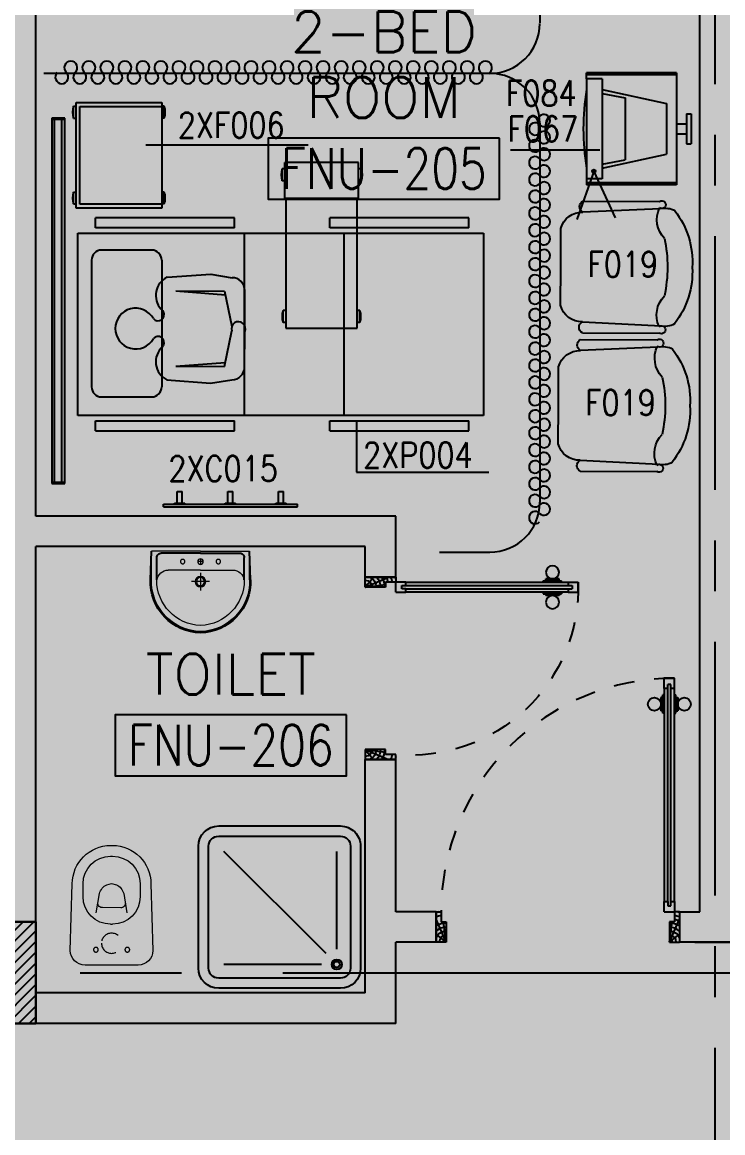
# Model space of a CAD drawing. Extents: x 88852.7 to 88945.7, y 39921.6 to 40001.1.
# Drawn here: x 88868.15 to 88871.61, y 39979.31 to 39984.78 of the extents above; entities that cross this region are included whole.
import ezdxf
from ezdxf.enums import TextEntityAlignment as Align

# ---------------------------------------------------------------- set-up
doc = ezdxf.new("R2010")
doc.units = 0
doc.header["$MEASUREMENT"] = 0
for name, pattern in [('CENTER', [2, 1.25, -0.25, 0.25, -0.25]), ('CENTERX2', [4, 2.5, -0.5, 0.5, -0.5]), ('DASHED', [0.75, 0.5, -0.25]), ('HIDDEN', [0.375, 0.25, -0.125]), ('HIDDEN2', [0.1875, 0.125, -0.0625])]:
    doc.linetypes.add(name, pattern=pattern)
doc.layers.get('0').update_dxf_attribs({"linetype": 'CONTINUOUS'})
for name, color, linetype in [('A-TEXT', 7, 'CONTINUOUS'), ('AXES', 11, 'CENTERX2'), ('AXES1', 11, 'CENTER'), ('COL', 2, 'CONTINUOUS'), ('DOOR', 7, 'CONTINUOUS'), ('FIX', 3, 'CONTINUOUS'), ('HAT', 8, 'CONTINUOUS'), ('MEDICAL', 4, 'CONTINUOUS'), ('NON-MEDICAL', 4, 'CONTINUOUS'), ('RM-BOX', 4, 'CONTINUOUS'), ('RM-NAME', 2, 'CONTINUOUS'), ('RM-NO', 2, 'CONTINUOUS'), ('WALL', 4, 'CONTINUOUS')]:
    doc.layers.add(name, color=color, linetype=linetype)
doc.styles.add('ROMANS', font='ROMANS.shx', dxfattribs={"width": 0.6})
doc.dimstyles.new('DIM-OUT', dxfattribs={"dimscale": 0, "dimtxt": 0.24, "dimasz": 0.08, "dimexe": 0.02, "dimexo": 0.02, "dimgap": 0.05, "dimtad": 1, "dimdec": 0, "dimlfac": 1000, "dimzin": 0, "dimdsep": 46, "dimtxsty": 'ROMANS', "dimblk1": 'ARCHTICK', "dimblk2": 'ARCHTICK', "dimsah": 1, "dimcen": 0.01, "dimdle": 0.08, "dimclrd": 4, "dimclre": 4, "dimclrt": 2, "dimadec": 0, "dimazin": 0, "dimtp": 2, "dimtm": 2, "dimtfac": 0.1142857142857143, "dimtdec": 0, "dimtix": 1, "dimtmove": 2, "dimatfit": 3, "dimldrblk": 'ARCHTICK', "dimfxl": 0, "dimtolj": 1, "dimtzin": 0, "dimarcsym": 0})

# ---------------------------------------------------------------- blocks, each defined once
blk = doc.blocks.new('RM1')
at = {"layer": 'RM-BOX'}
blk.add_lwpolyline([(569.8908462408872, -200), (-569.890846240829, -200), (-569.8908462407999, -500), (569.8908462407999, -500)], close=True, dxfattribs=at)
at = {"layer": 'RM-NAME', "style": 'ROMANS'}
for tag, p in [('ROOMNAME1', (-5.820766091346741e-11, 323.8095238095266)), ('ROOMNAME2', (0, 0))]:
    blk.add_attdef(tag, text='', height=200, dxfattribs=at).set_placement(p, align=Align.MIDDLE)
at = {"layer": 'RM-NO', "style": 'ROMANS', "width": 0.8}
blk.add_attdef('ROOMNO', text='', height=200, dxfattribs=at).set_placement((0, -350), align=Align.MIDDLE)
blk = doc.blocks.new('LAV1')
at = {"layer": 'FIX', "linetype": 'DASHED', "lineweight": 20, "ltscale": 0.05}
for p, q in [((-0.4694115376332775, 170.0000000142027), (-0.4694115376332775, 269.9999999857973)), ((-0.4694115376332775, 170.0000000142027), (-0.4694115376332775, 269.9999999857973)), ((49.53058844816405, 220), (-50.46941152343061, 220))]:
    blk.add_line(p, q, dxfattribs=at)
at = {"layer": 'FIX', "linetype": 'ByBlock', "ltscale": 0.3}
for p, q in [((-280, 209.9999999994616), (-275, 49.99999999994179)), ((-245, 210.0000000001601), (-245.0071684214636, 84.99999999749707)), ((245, 210.0000000001601), (245.0071684214636, 84.99999999749707)), ((280, 209.9999999994616), (275, 49.99999999994179)), ((0, 59.99999999755528), (-220.159092843387, 59.99999999752617)), ((0, 59.99999999755528), (220.159092843387, 59.99999999752617))]:
    blk.add_line(p, q, dxfattribs=at)
at = {"layer": 'FIX', "linetype": 'Continuous', "lineweight": 20}
for p, q in [((-274.9999999999418, 209.9999999999418), (-275, 49.99999999994179)), ((274.9999999999418, 209.9999999999418), (275, 49.99999999994179)), ((0, 155), (-181.4175303101365, 155)), ((0, 155), (181.4175303101365, 155)), ((0, 50), (-275, 49.99999999994179)), ((0, 50.00000000005821), (-252.4649419615453, 50.00000000005821)), ((0, 50), (275, 49.99999999994179)), ((0, 50.00000000005821), (252.4649419615453, 50.00000000005821))]:
    blk.add_line(p, q, dxfattribs=at)
at = {"layer": 'FIX', "lineweight": 20}
for p, q in [((15.61226091068238, 107.4999999987776), (-15.48742383631179, 107.4999999987776)), ((2.491287887096405e-08, 91.9501576180046), (2.491287887096405e-08, 123.0498423795507))]:
    blk.add_line(p, q, dxfattribs=at)
for centre, radius in [((-0.4694115376332775, 220), 29.5), ((-0.4694115376332775, 220), 22.5), ((2.491287887096405e-08, 107.4999999987776), 15.54984237273808)]:
    blk.add_circle(centre, radius, dxfattribs=at)
at = {"layer": 'FIX', "linetype": 'HIDDEN', "lineweight": 20, "ltscale": 0.05}
for centre in [(-99.99999997508712, 107.4999999987776), (99.99999997508712, 107.4999999987776)]:
    blk.add_circle(centre, 12.43987389819046, dxfattribs=at)
at = {"layer": 'FIX', "linetype": 'ByBlock', "ltscale": 0.3}
for centre, radius, start, end in [((6.861270151246572, 220.0495655717823), 287.0372485949996, 91.37764975247644, 182.006413439361), ((-6.861270151246572, 220.0495655717823), 287.0372485949996, 357.993586560639, 88.62235024752358), ((-220.1367860755417, 84.87070840633532), 24.8707184123799, 179.7021438729012, 269.9486109004399), ((220.1367860755417, 84.87070840633532), 24.8707184123799, 270.0513890995601, 0.2978561270987753)]:
    blk.add_arc(centre, radius, start, end, dxfattribs=at)
at = {"layer": 'FIX', "linetype": 'Continuous', "lineweight": 20}
for centre, radius, start, end in [((8.362960975442547, 216.6826060375752), 283.4417486471838, 91.69879626983797, 181.3509675422777), ((-8.362960975442547, 216.6826060375752), 283.4417486471838, 358.6490324577223, 88.30120373016202), ((7.639794464339502, 212.4520616861846), 252.6502458993284, 91.73280937402431, 180.4884212311979), ((-7.639794464339502, 212.4520616861846), 252.6502458993284, 359.5115787688021, 88.26719062597567), ((-179.1751118609682, 221.8444314090302), 66.882033842421, 190.2005602816864, 268.0786290524953), ((179.1751118609682, 221.8444314090302), 66.882033842421, 271.9213709475048, 349.7994397183136)]:
    blk.add_arc(centre, radius, start, end, dxfattribs=at)
blk = doc.blocks.new('DOOR90')
at = {"layer": 'DOOR', "linetype": 'ByBlock'}
for p, q in [((0, 0), (-150, 0)), ((-200, -25), (-1000, -25)), ((-200, -42), (-1000, -41.9999999999709)), ((-200, -58), (-1000, -58)), ((-1000, -75), (-200, -75))]:
    blk.add_line(p, q, dxfattribs=at)
at = {"layer": 'DOOR', "color": 0, "linetype": 'ByBlock'}
for p, q in [((-150, 0), (-150, -25)), ((-150, 0), (0, 0)), ((0, -50), (0, 0)), ((-1050, -25), (-1050, -75)), ((-1050, -75), (-1050, -25)), ((-1000, -25), (-1050, -25)), ((-1020, -42), (-1020, -58)), ((-1000, -41.9999999999709), (-1020, -41.9999999999709)), ((-1000, -25), (-1000, -41.9999999999709)), ((-967.6424572214019, -25), (-967.6424572214019, -17.79999999995925)), ((-877.6424572214019, -17.79999999995925), (-967.6424572214019, -17.79999999995925)), ((-955.042457221396, -17.79999999995925), (-955.042457221396, -8.799999999959255)), ((-955.042457221396, -8.799999999959255), (-890.2424572214077, -8.799999999959255)), ((-955.042457221396, -17.79999999995925), (-890.2424572214077, -17.79999999995925)), ((-890.2424572214077, -17.79999999995925), (-890.2424572214077, -8.799999999959255)), ((-877.6424572214019, -25), (-877.6424572214019, -17.79999999995925)), ((-200, -42), (-200, -25)), ((-200, -25), (-150, -25)), ((-180, -42), (-200, -42)), ((-180, -58), (-180, -42)), ((-150, -75), (-150, -25)), ((-150, -25), (-100, -25)), ((-100, -25), (-100, -50)), ((-100, -50), (0, -50)), ((-1000, -75), (-1050.000000000029, -74.99999999947613)), ((-1000, -58), (-1020, -58)), ((-1000, -58), (-1000, -75)), ((-967.6424572214019, -75), (-967.6424572214019, -82.20000000004075)), ((-877.6424572214019, -82.20000000004075), (-967.6424572214019, -82.20000000004075)), ((-955.042457221396, -82.20000000004075), (-955.042457221396, -91.20000000004075)), ((-955.042457221396, -82.20000000004075), (-890.2424572214077, -82.20000000004075)), ((-955.042457221396, -91.20000000004075), (-890.2424572214077, -91.20000000004075)), ((-890.2424572214077, -82.20000000004075), (-890.2424572214077, -91.20000000004075)), ((-877.6424572214019, -75), (-877.6424572214019, -82.20000000004075)), ((-200, -75), (-200, -58)), ((-200, -58), (-180, -58)), ((-150, -75), (-200, -75)), ((-150, -900), (-150, -875)), ((-150, -875), (-100, -875)), ((-100, -850), (0, -850)), ((-100, -875), (-100, -850)), ((0, -850), (0, -900)), ((0, -900), (-150, -900)), ((-150, -900), (0, -900))]:
    blk.add_line(p, q, dxfattribs=at)
at = {"layer": 'DOOR', "color": 9, "linetype": 'ByBlock'}
for p, q in [((0, -50), (-113.7099299924448, 0)), ((0, -50), (-40.1457343158545, 0)), ((0, -50), (-100, -36.64271395650576)), ((0, -850), (-113.7099299924448, -900)), ((0, -850), (-100, -863.3572860434942)), ((0, -850), (-40.1457343158545, -900))]:
    blk.add_line(p, q, dxfattribs=at)
at = {"layer": 'DOOR', "color": 0, "linetype": 'ByBlock'}
for centre in [(-922.6424572214019, 23.53094421501737), (-922.6424572214019, -123.5309442149592)]:
    blk.add_circle(centre, 32.39999999998526, dxfattribs=at)
at = {"layer": 'DOOR', "color": 9, "linetype": 'ByBlock'}
for centre, radius, start, end in [((0, -50), 74.40195781277725, 137.776426416831, 180), ((0, -50), 54.40195781277725, 113.2073828919768, 180), ((0, -50), 154.4019578127773, 161.1052885492919, 166.2857707775487), ((0, -50), 134.4019578127773, 158.1598493930306, 169.2800236451594), ((0, -50), 114.4019578127773, 154.0838418820621, 167.3774258712913), ((0, -50), 94.40195781277725, 148.0181880330829, 180), ((0, -50), 34.40195781277725, 90, 180), ((0, -50), 14.40195781277725, 90, 180), ((0, -850), 134.4019578127773, 190.7199763548406, 201.8401506069695), ((0, -850), 94.40195781277725, 180, 211.9818119669171), ((0, -850), 74.40195781277725, 180, 222.223573583169), ((0, -850), 54.40195781277725, 180, 246.7926171080232), ((0, -850), 34.40195781277725, 180, 270), ((0, -850), 14.40195781277725, 180, 270), ((0, -850), 154.4019578127773, 193.7142292224513, 198.8947114507081)]:
    blk.add_arc(centre, radius, start, end, dxfattribs=at)
at = {"layer": 'DOOR', "linetype": 'HIDDEN', "ltscale": 0.5}
blk.add_arc((-222.2222222220007, -49.99999999976717), 828.155208510499, 178.2701163782035, 275.0030377050298, dxfattribs=at)
blk = doc.blocks.new('COL50')
at = {"layer": 'COL'}
blk.add_lwpolyline([(-249.9999999999709, 250), (-249.9999999999418, -250), (250, -250), (249.9999999999709, 250)], close=True, dxfattribs=at)
blk = doc.blocks.new('*X542')
at = {"color": 0}
for p, q in [((73379.22208648533, 169899.2977184491), (73869.65834184796, 170389.7339738117)), ((73379.22208648533, 169952.3307270381), (73816.62533325895, 170389.7339738117)), ((73379.22208648533, 170005.363735627), (73763.59232466997, 170389.7339738117)), ((73379.22208648533, 170058.396744216), (73710.55931608098, 170389.7339738117)), ((73379.22208648532, 170111.429752805), (73657.526307492, 170389.7339738117)), ((73379.22208648532, 170164.462761394), (73604.49329890299, 170389.7339738117)), ((73379.22208648532, 170217.495769983), (73551.460290314, 170389.7339738117)), ((73379.22208648532, 170270.528778572), (73498.42728172502, 170389.7339738117)), ((73379.22208648532, 170323.561787161), (73445.39427313601, 170389.7339738117)), ((73379.2220864853, 170376.59479575), (73392.36126454703, 170389.7339738117)), ((73422.69135043694, 169889.7339738117), (73879.22208648524, 170346.26470986)), ((73475.72435902593, 169889.7339738117), (73879.22208648526, 170293.231701271)), ((73528.75736761492, 169889.7339738117), (73879.22208648526, 170240.198692682)), ((73581.79037620392, 169889.7339738117), (73879.22208648526, 170187.165684093)), ((73634.82338479291, 169889.7339738117), (73879.22208648526, 170134.132675504)), ((73687.8563933819, 169889.7339738117), (73879.22208648526, 170081.099666915)), ((73740.88940197088, 169889.7339738117), (73879.22208648527, 170028.066658326)), ((73793.92241055988, 169889.7339738117), (73879.22208648527, 169975.0336497371)), ((73846.95541914887, 169889.7339738117), (73879.22208648527, 169922.0006411481))]:
    blk.add_line(p, q, dxfattribs=at)
blk = doc.blocks.new('WC1')
at = {"layer": 'FIX', "lineweight": 20}
for p, q in [((-210.0000000029686, 203.8204326368286), (-537.9999999286665, 193.8204326393316)), ((-474.9999999413558, 140.8204326525447), (-537.9999999286665, 140.8204326525447)), ((-137.0000000270957, 0.001240427664015442), (-137.0000000270957, 130.8204326531268)), ((-394.8190632529149, 75.68691823486006), (-490.3663137184049, 60.12952448159922)), ((-726.9999998800631, 4.820432680658996), (-726.9999998800631, -4.817951825360069)), ((-673.9999998932763, 4.820432681706734), (-673.9999998932763, -4.817951825360069)), ((-533.6865895071242, 24.24526864886866), (-539.5413532511157, 0.001240431301994249)), ((-539.5413532511157, 0.001240431301994249), (-533.6865895071242, -24.24278778629377)), ((-338.999999976746, 4.820432680950034), (-338.999999976746, -4.817951826087665)), ((-137.0000000270957, -130.8179517899407), (-137.0000000270957, 0.001240427664015442)), ((-490.3663137184049, -60.12704361174838), (-394.8190632529149, -75.6844373869535)), ((-537.9999999286665, -140.8179517899407), (-474.9999999413558, -140.8179517899407)), ((-537.9999999286665, -193.8179517767567), (-210.0000000029395, -203.8179517742537)), ((-213.1572988978296, -203.8179517742828), (-210.0000000035507, -203.8179517742828))]:
    blk.add_line(p, q, dxfattribs=at)
at = {"layer": 'FIX', "linetype": 'Continuous', "lineweight": 20}
blk.add_line((-420.1086438769998, -47.34975640615448), (-420.4314501879271, 44.6286713128502), dxfattribs=at)
at = {"layer": 'FIX', "linetype": 'HIDDEN', "lineweight": 20, "ltscale": 0.05}
for centre in [(-213.1572988978296, 77.50124041197705), (-213.1572988978296, -77.49875954940217)]:
    blk.add_circle(centre, 11.63803426258817, dxfattribs=at)
at = {"layer": 'FIX', "linetype": 'HIDDEN2', "lineweight": 20, "ltscale": 0.3}
blk.add_circle((-245, 0), 49.81065704648448, dxfattribs=at)
at = {"layer": 'FIX', "lineweight": 20}
for centre, radius, start, end in [((-537.9999999250576, 4.820432684326079), 188.9999999550255, 90.00000000166753, 180.0000000016675), ((-210.0000000088476, 130.8204326550767), 72.9999999817519, 359.9999999983325, 89.99999999833247), ((-537.9999999255524, 4.820432684820844), 135.999999967722, 90.00000000166753, 180.0000000016675), ((-474.999999944499, 4.820432684820844), 135.999999967722, 359.9999999983325, 89.99999999833247), ((-464.3609761304397, -17.61048578153714), 81.97430560104621, 108.4959527768842, 128.924167104086), ((-473.0448338629503, -6.857746605353896), 68.15291692588886, 128.9241670934087, 152.846818088903), ((-537.9999999286665, -4.817951825360069), 188.9999999513875, 180, 270), ((-537.9999999286665, -4.817951825360069), 135.9999999645952, 180, 270), ((-473.0448338628339, 6.860227468045196), 68.15291692606822, 207.1531819110969, 231.0758329065913), ((-464.3609761507541, 17.61296664757538), 81.97430559098913, 231.0758329089363, 251.504047235508), ((-474.9999999413558, -4.817951825360069), 135.9999999645952, 270, 0), ((-210.0000000074942, -130.8179517938843), 72.99999998039857, 270.0000000033351, 2.918171642461503e-09)]:
    blk.add_arc(centre, radius, start, end, dxfattribs=at)
at = {"layer": 'FIX', "linetype": 'Continuous', "lineweight": 20}
for centre, start, end in [((-442.6786698182405, 45.53535193303833), 357.6662144383911, 91.61214824291638), ((-442.3558635072841, -45.58543171666679), 268.3878517570836, 2.333785561608914)]:
    blk.add_arc(centre, 22.26568775101992, start, end, dxfattribs=at)
blk = doc.blocks.new('DOOR100')
at = {"layer": 'DOOR', "color": 0, "linetype": 'ByBlock'}
for p, q in [((-76.05026414147142, 1251.086443322136), (-76.05026414094755, 1301.086443322165)), ((-76.05026414145686, 1301.086443322136), (-26.05026414145686, 1301.086443322136)), ((-26.05026414145686, 1301.086443322136), (-76.05026414145686, 1301.086443322136)), ((-59.05026414145686, 1251.086443322136), (-59.05026414145686, 1271.086443322136)), ((-43.05026414145686, 1271.086443322136), (-59.05026414145686, 1271.086443322136)), ((-43.05026414144231, 1251.086443322136), (-43.05026414144231, 1271.086443322136)), ((-26.05026414147142, 1251.086443322136), (-26.05026414145686, 1301.086443322136)), ((-92.25026414151216, 1206.128900543532), (-92.25026414151216, 1141.328900543544)), ((-83.25026414151216, 1206.128900543532), (-92.25026414151216, 1206.128900543532)), ((-83.25026414151216, 1128.728900543538), (-83.25026414151216, 1218.728900543538)), ((-76.05026414147142, 1218.728900543538), (-83.25026414151216, 1218.728900543538)), ((-83.25026414151216, 1206.128900543532), (-83.25026414151216, 1141.328900543544)), ((-59.05026414145686, 1251.086443322136), (-76.05026414147142, 1251.086443322136)), ((-26.05026414147142, 1251.086443322136), (-43.05026414144231, 1251.086443322136)), ((-26.05026414145686, 1218.728900543538), (-18.85026414141612, 1218.728900543538)), ((-18.85026414141612, 1128.728900543538), (-18.85026414141612, 1218.728900543538)), ((-18.85026414141612, 1206.128900543532), (-18.85026414141612, 1141.328900543544)), ((-18.85026414141612, 1206.128900543532), (-9.850264141416119, 1206.128900543532)), ((-9.850264141416119, 1206.128900543532), (-9.850264141416119, 1141.328900543544)), ((-83.25026414151216, 1141.328900543544), (-92.25026414151216, 1141.328900543544)), ((-76.05026414147142, 1128.728900543538), (-83.25026414151216, 1128.728900543538)), ((-26.05026414145686, 1128.728900543538), (-18.85026414141612, 1128.728900543538)), ((-18.85026414141612, 1141.328900543544), (-9.850264141416119, 1141.328900543544)), ((-76.0502641411731, 200), (-59.0502641411731, 200)), ((-76.0502641411731, 150), (-76.0502641411731, 200)), ((-59.0502641411731, 200), (-59.0502641411731, 180)), ((-59.0502641411731, 180), (-43.0502641411731, 180)), ((-43.0502641411731, 200), (-26.0502641411731, 200)), ((-43.0502641411731, 180), (-43.0502641411731, 200)), ((-26.0502641411731, 200), (-26.0502641411731, 150)), ((-1201.050264141173, 0), (-1201.050264141173, 150)), ((-1201.050264141173, 150), (-1176.050264141173, 150)), ((-1201.050264141173, 150), (-1201.050264141173, 0)), ((-1176.050264141173, 150), (-1176.050264141173, 100)), ((-76.0502641411731, 150), (-26.0502641411731, 150)), ((-1.050264141173102, 150), (-26.0502641411731, 150)), ((-26.0502641411731, 150), (-26.0502641411731, 100)), ((-1.050264141173102, 150), (-1.050264141173102, 0)), ((-1176.050264141173, 100), (-1151.050264141173, 100)), ((-1151.050264141173, 100), (-1151.050264141173, 0)), ((-51.0502641411731, 100), (-51.0502641411731, 0)), ((-26.0502641411731, 100), (-51.0502641411731, 100)), ((-1151.050264141173, 0), (-1201.050264141173, 0)), ((-51.0502641411731, 0), (-1.050264141173102, 0))]:
    blk.add_line(p, q, dxfattribs=at)
at = {"layer": 'DOOR', "linetype": 'ByBlock'}
for p, q in [((-76.05026414147142, 1251.086443322136), (-76.0502641411731, 200)), ((-59.0502641411731, 200), (-59.05026414145686, 1251.086443322136)), ((-43.0502641411731, 200), (-43.05026414144231, 1251.086443322136)), ((-26.0502641411731, 200), (-26.05026414147142, 1251.086443322136))]:
    blk.add_line(p, q, dxfattribs=at)
at = {"layer": 'DOOR', "color": 9, "linetype": 'ByBlock'}
for p, q in [((-1151.050264141173, 0), (-1201.050264141173, 113.7099299924448)), ((-51.0502641411731, 0), (-1.050264141173102, 113.7099299924448)), ((-1151.050264141173, 0), (-1164.407550184667, 100)), ((-51.0502641411731, 0), (-37.69297809767886, 100)), ((-1151.050264141173, 0), (-1201.050264141173, 40.1457343158545)), ((-51.0502641411731, 0), (-1.050264141173102, 40.1457343158545))]:
    blk.add_line(p, q, dxfattribs=at)
at = {"layer": 'DOOR', "color": 0, "linetype": 'ByBlock'}
for centre in [(-124.5812083564306, 1173.728900543538), (22.48068007354595, 1173.728900543538)]:
    blk.add_circle(centre, 32.39999999998526, dxfattribs=at)
at = {"layer": 'DOOR', "linetype": 'HIDDEN', "ltscale": 0.5}
blk.add_arc((-26.83337057878089, 151.8682979160003), 1149.218412220441, 89.96095720661235, 180.0931464649618, dxfattribs=at)
at = {"layer": 'DOOR', "color": 9, "linetype": 'ByBlock'}
for centre, radius, start, end in [((-1151.050264141159, 0), 154.4019578127773, 103.7142292225058, 108.8947114506697), ((-1151.050264141159, 0), 134.4019578127773, 100.7199763547379, 111.8401506071935), ((-51.05026414115855, 0), 134.4019578127773, 68.15984939280652, 79.2800236452621), ((-51.05026414115855, 0), 114.4019578127773, 64.08384188208258, 77.37742587111109), ((-51.05026414115855, 0), 154.4019578127773, 71.10528854933027, 76.28577077749422), ((-1151.050264141159, 0), 94.40195781277725, 90, 121.9818119669707), ((-1151.050264141159, 0), 74.40195781277725, 90, 132.223573583291), ((-51.05026414115855, 0), 94.40195781277725, 58.01818803302934, 90), ((-51.05026414115855, 0), 74.40195781277725, 47.77642641670901, 90), ((-1151.050264141159, 0), 54.40195781277725, 90, 156.7926171080343), ((-1151.050264141159, 0), 34.40195781277725, 90, 180), ((-1151.050264141159, 0), 14.40195781277725, 90, 180), ((-51.05026414115855, 0), 54.40195781277725, 23.20738289196568, 90), ((-51.05026414115855, 0), 34.40195781277725, 0, 90), ((-51.05026414115855, 0), 14.40195781277725, 0, 90)]:
    blk.add_arc(centre, radius, start, end, dxfattribs=at)
blk = doc.blocks.new('SHR1')
at = {"layer": 'FIX'}
for p, q in [((-195.7106781186449, 195.7106781186521), (-700, 700)), ((-142.6776695296576, 217.6776695296649), (-142.6776695296576, 700)), ((-217.6776695296576, 142.6776695296649), (-700, 142.6776695296649))]:
    blk.add_line(p, q, dxfattribs=at)
for points in [[(-825, 125), (-825, 725, -0.4142135623730951), (-725, 825), (-125, 825, -0.4142135623730951), (-25, 725), (-25, 125, -0.4142135623730951), (-125, 25), (-725, 25, -0.4142135623730951)], [(-775, 125), (-775, 725, -0.414213562373095), (-725, 775), (-125, 775, -0.414213562373095), (-75, 725), (-75, 125, -0.414213562373095), (-125, 75), (-725, 75, -0.414213562373095)]]:
    blk.add_lwpolyline(points, format="xyb", close=True, dxfattribs=at)
for radius in [25, 15]:
    blk.add_circle((-142.6776695296576, 142.6776695296649), radius, dxfattribs=at)

msp = doc.modelspace()

# ---------------------------------------------------------------- linework, layer by layer
at = {"layer": 'AXES'}
msp.add_line((88853.43860656461, 39980.09956244052), (88876.97025844976, 39980.09956244052), dxfattribs=at)
at = {"layer": 'AXES1'}
msp.add_line((88871.57025844975, 39928.47956244052), (88871.57025844975, 39987.29956244052), dxfattribs=at)
msp.add_line((88871.57025844975, 39928.47956244052), (88871.57025844975, 39987.29956244052), dxfattribs=at)
at = {"layer": 'MEDICAL'}
for p, q in [((88870.70517779196, 39986.80961439468), (88870.70517779203, 39984.7814389453)), ((88870.4591147999, 39984.53235519719), (88868.26038697975, 39984.53235519719)), ((88871.37886532416, 39984.53456103964), (88870.93595193834, 39984.53456103964)), ((88870.93595193834, 39984.50503348059), (88870.93595193834, 39984.53456103964)), ((88871.37886532416, 39984.52471851994), (88870.93595193834, 39984.52471851994)), ((88871.37886532416, 39984.53456103964), (88871.37886532416, 39983.98337993728)), ((88870.93595193834, 39984.50503348059), (88870.93595193834, 39984.01290749633)), ((88871.01328602158, 39984.50503348059), (88870.93595193834, 39984.50503348059)), ((88871.01328602158, 39984.50503348059), (88871.01328602158, 39984.01290749633)), ((88871.01328602158, 39984.45233242933), (88871.32965272573, 39984.38374163585)), ((88871.01328602158, 39984.43365560017), (88871.12581379202, 39984.41169838386)), ((88871.12581379202, 39984.41169838386), (88871.12581379202, 39984.10624259305)), ((88868.40663849979, 39984.37026475734), (88868.41880067167, 39984.37026475734)), ((88868.40663849979, 39984.31120963924), (88868.40663849979, 39984.37026475734)), ((88868.41880067167, 39984.38908665288), (88868.84202901814, 39984.38908665288)), ((88868.41880067167, 39983.86743310958), (88868.41880067167, 39984.38908665288)), ((88868.43848571106, 39984.36940161351), (88868.84202901814, 39984.36940161351)), ((88868.43848571106, 39983.88711814894), (88868.43848571106, 39984.36940161351)), ((88868.84202901814, 39984.38908665288), (88868.84202901814, 39983.86743310958)), ((88868.85419119004, 39984.37026475734), (88868.84202901814, 39984.37026475734)), ((88868.85419119004, 39984.31120963924), (88868.85419119004, 39984.37026475734)), ((88871.32965272573, 39984.38374163585), (88871.32965272573, 39984.13419934106)), ((88868.3633920727, 39984.31165196031), (88868.30033843093, 39984.31165196032)), ((88868.30033843097, 39984.31165196032), (88868.30033843097, 39982.51129564639)), ((88868.36339207266, 39984.30550038551), (88868.30033843093, 39984.30550038551)), ((88868.31187263373, 39984.30550038551), (88868.31187263373, 39982.51744722119)), ((88868.34878208255, 39982.51744722119), (88868.34878208254, 39984.30550038551)), ((88868.3633920727, 39982.51129564639), (88868.3633920727, 39984.31165196031)), ((88868.40663849979, 39984.31120963924), (88868.41880067167, 39984.31120963924)), ((88868.85419119004, 39984.31120963924), (88868.84202901814, 39984.31120963924)), ((88871.4280779226, 39984.33278938611), (88871.45252610375, 39984.33278938611)), ((88871.4280779226, 39984.33278938611), (88871.4280779226, 39984.18515159081)), ((88871.45252610375, 39984.33278938611), (88871.45252610375, 39984.18515159081)), ((88870.70517779196, 39984.28628667451), (88870.70517779203, 39982.41814881505)), ((88871.37886532416, 39984.28357678766), (88871.4280779226, 39984.28357678766)), ((88871.37886532416, 39984.23436418925), (88871.4280779226, 39984.23436418925)), ((88871.4280779226, 39984.18515159081), (88871.45252610375, 39984.18515159081)), ((88871.01328602158, 39984.06560854758), (88871.32965272573, 39984.13419934106)), ((88869.44776168132, 39983.91595810066), (88869.44776168132, 39984.09312345499)), ((88869.81193490968, 39984.09312345499), (88869.44776168132, 39984.09312345499)), ((88869.81193490968, 39983.91595810066), (88869.81193490968, 39984.09312345499)), ((88871.01328602158, 39984.08428537675), (88871.12581379202, 39984.10624259305)), ((88869.44776168132, 39984.0621011847), (88869.43581926507, 39984.0621011847)), ((88869.43581926507, 39984.00304606659), (88869.43581926507, 39984.0621011847)), ((88869.82615883304, 39984.0621011847), (88869.81193490968, 39984.0621011847)), ((88869.82615883304, 39984.00304606659), (88869.82615883304, 39984.0621011847)), ((88870.97219886405, 39984.04943629578), (88870.88739029874, 39983.81264066048)), ((88870.97219886405, 39984.04943629578), (88871.07698548345, 39983.82077840715)), ((88869.44776168132, 39984.00304606659), (88869.43581926507, 39984.00304606659)), ((88869.82615883304, 39984.00304606659), (88869.81193490968, 39984.00304606659)), ((88870.93595193834, 39984.01290749633), (88870.93595193834, 39983.98337993728)), ((88871.01328602158, 39984.01290749633), (88870.93595193834, 39984.01290749633)), ((88871.37886532416, 39983.99322245697), (88870.93595193834, 39983.99322245697)), ((88871.37886532416, 39983.98337993728), (88870.93595193834, 39983.98337993728)), ((88868.40663849979, 39983.94754135826), (88868.41880067167, 39983.94754135826)), ((88868.40663849979, 39983.88848624015), (88868.40663849979, 39983.94754135826)), ((88868.85419119004, 39983.94754135826), (88868.84202901814, 39983.94754135826)), ((88868.85419119004, 39983.88848624015), (88868.85419119004, 39983.94754135826)), ((88869.81193490968, 39983.91595810066), (88869.44776168132, 39983.91595810066)), ((88869.45391325613, 39983.91595810066), (88869.45391325613, 39983.27619432114)), ((88869.80578333487, 39983.27619432114), (88869.80578333487, 39983.91595810066)), ((88868.40663849979, 39983.88848624015), (88868.41880067167, 39983.88848624015)), ((88868.84202901814, 39983.86743310958), (88868.41880067167, 39983.86743310958)), ((88868.84202901814, 39983.88711814894), (88868.43848571106, 39983.88711814894)), ((88868.85419119004, 39983.88848624015), (88868.84202901814, 39983.88848624015)), ((88868.51458199763, 39983.7702285095), (88868.51458199763, 39983.81944110792)), ((88869.200331784, 39983.81944110792), (88868.51458199763, 39983.81944110792)), ((88869.200331784, 39983.7702285095), (88869.200331784, 39983.81944110792)), ((88869.6703923077, 39983.7702285095), (88869.6703923077, 39983.81944110792)), ((88870.35614209407, 39983.81944110792), (88869.6703923077, 39983.81944110792)), ((88870.35614209407, 39983.7702285095), (88870.35614209407, 39983.81944110792)), ((88868.42859987778, 39982.8452285095), (88868.42859987778, 39983.7452285095)), ((88868.42859987778, 39983.7452285095), (88870.42859987778, 39983.7452285095)), ((88869.200331784, 39983.7702285095), (88868.51458199763, 39983.7702285095)), ((88869.24901677744, 39982.8452285095), (88869.24901677744, 39983.7452285095)), ((88870.35614209407, 39983.7702285095), (88869.6703923077, 39983.7702285095)), ((88869.74114276169, 39982.8452285095), (88869.74114276169, 39983.7452285095)), ((88870.42859987778, 39983.7452285095), (88870.42859987778, 39982.8452285095)), ((88868.79214061421, 39983.66129564536), (88868.54472698801, 39983.66129564536)), ((88868.4955143896, 39983.61208304694), (88868.4955143896, 39982.98675240987)), ((88868.84135321264, 39983.61208304694), (88868.84135321264, 39982.98675240987)), ((88869.45391325613, 39983.36405764935), (88869.4395512372, 39983.36405764935)), ((88869.4395512372, 39983.30500253124), (88869.4395512372, 39983.36405764935)), ((88869.81869488877, 39983.36405764935), (88869.80578333487, 39983.36405764935)), ((88869.81869488877, 39983.30500253124), (88869.81869488877, 39983.36405764935)), ((88869.45391325613, 39983.30500253124), (88869.4395512372, 39983.30500253124)), ((88869.45391325613, 39983.27619432114), (88869.80578333487, 39983.27619432114)), ((88869.81869488877, 39983.30500253124), (88869.80578333487, 39983.30500253124)), ((88868.54472698801, 39982.93753981145), (88868.79214061421, 39982.93753981145)), ((88870.42859987778, 39982.8452285095), (88868.42859987778, 39982.8452285095)), ((88868.51458199763, 39982.8202285095), (88869.200331784, 39982.8202285095)), ((88868.51458199763, 39982.77101591108), (88868.51458199763, 39982.8202285095)), ((88869.200331784, 39982.77101591108), (88869.200331784, 39982.8202285095)), ((88869.6703923077, 39982.8202285095), (88870.35614209407, 39982.8202285095)), ((88869.6703923077, 39982.77101591108), (88869.6703923077, 39982.8202285095)), ((88870.35614209407, 39982.77101591108), (88870.35614209407, 39982.8202285095)), ((88868.51458199763, 39982.77101591108), (88869.200331784, 39982.77101591108)), ((88869.6703923077, 39982.77101591108), (88870.35614209407, 39982.77101591108)), ((88868.30033843097, 39982.51744722119), (88868.3633920727, 39982.51744722119)), ((88868.30033843097, 39982.51129564639), (88868.3633920727, 39982.51129564639)), ((88870.21038697974, 39982.17208666214), (88870.4591147999, 39982.17208666214))]:
    msp.add_line(p, q, dxfattribs=at)
at = {"layer": 'MEDICAL', "const_width": 0.0007381889763779523}
for points in [[(88870.88739029874, 39983.83520576082, 1), (88870.88739029874, 39983.83446757185, 1)], [(88871.07698548347, 39983.84371260197, 1), (88871.07698548347, 39983.842974413, 1)]]:
    msp.add_lwpolyline(points, format="xyb", close=True, dxfattribs=at)
at = {"layer": 'MEDICAL'}
for radius in [0.008681158060852562, 0.005325391936819217]:
    msp.add_circle((88870.97177498348, 39984.04988402109), radius, dxfattribs=at)
for centre, radius, start, end in [((88870.4591147999, 39984.77841818931), 0.2460629921259841, 270, 0), ((88870.4591147999, 39984.28629220506), 0.2460629921259841, 359.998712210854, 90), ((88872.10589265302, 39984.25897048846), 1.185812007059398, 170.6152773514428, 189.3847226485572), ((88868.49276054703, 39984.34073719829), 0.09104330708663272, 161.0753555846135, 198.9246444153865), ((88868.7680691428, 39984.34073719829), 0.09104330708663272, 341.0753555846135, 18.92464441538648), ((88869.52194131231, 39984.03257362565), 0.09104330708660129, 161.0753555846135, 198.9246444153865), ((88869.74003678578, 39984.03257362565), 0.09104330708663272, 341.0753555846135, 18.92464441538648), ((88868.49276054703, 39983.91801379921), 0.09104330708663272, 161.0753555846135, 198.9246444153865), ((88868.7680691428, 39983.91801379921), 0.09104330708663272, 341.0753555846135, 18.92464441538648), ((88868.54472698801, 39983.61208304694), 0.04921259842519683, 90, 180), ((88868.79214061421, 39983.61208304694), 0.04921259842519683, 0, 90), ((88869.52567328444, 39983.33453009029), 0.09104330708660129, 161.0753555846135, 198.9246444153865), ((88869.73257284152, 39983.33453009029), 0.09104330708663272, 341.0753555846135, 18.92464441538648), ((88868.54472698801, 39982.98675240987), 0.04921259842519683, 180, 270), ((88868.79214061421, 39982.98675240987), 0.04921259842519683, 270, 0), ((88870.4591147999, 39982.41814965427), 0.2460629921259841, 270, 0)]:
    msp.add_arc(centre, radius, start, end, dxfattribs=at)
at = {"layer": 'MEDICAL', "color": 15}
for centre, radius, start, end in [((88868.39313922121, 39984.56026351466), 0.03223484115630741, 313.5683623544048, 226.4316376455952), ((88868.48200675395, 39984.56026351466), 0.03223484115630741, 313.5683623544048, 226.4316376455952), ((88868.5708742867, 39984.56026351466), 0.03223484115630741, 313.5683623544048, 226.4316376455952), ((88868.65974181946, 39984.56026351466), 0.03223484115630741, 313.5683623544048, 226.4316376455952), ((88868.7486093522, 39984.56026351466), 0.03223484115630741, 313.5683623544048, 226.4316376455952), ((88868.83747688496, 39984.56026351466), 0.03223484115630741, 313.5683623544048, 226.4316376455952), ((88868.9263444177, 39984.56026351466), 0.03223484115630741, 313.5683623544048, 226.4316376455952), ((88869.01521195045, 39984.56026351466), 0.03223484115630741, 313.5683623544048, 226.4316376455952), ((88869.10407948321, 39984.56026351466), 0.03223484115630741, 313.5683623544048, 226.4316376455952), ((88869.19294701595, 39984.56026351466), 0.03223484115630741, 313.5683623544048, 226.4316376455952), ((88869.2818145487, 39984.56026351466), 0.03223484115630741, 313.5683623544048, 226.4316376455952), ((88869.37068208146, 39984.56026351466), 0.03223484115630741, 313.5683623544048, 226.4316376455952), ((88869.4595496142, 39984.56026351466), 0.03223484115630741, 313.5683623544048, 226.4316376455952), ((88869.54841714696, 39984.56026351466), 0.03223484115630741, 313.5683623544048, 226.4316376455952), ((88869.6372846797, 39984.56026351466), 0.03223484115630741, 313.5683623544048, 226.4316376455952), ((88869.72615221245, 39984.56026351466), 0.03223484115630741, 313.5683623544048, 226.4316376455952), ((88869.8150197452, 39984.56026351466), 0.03223484115630741, 313.5683623544048, 226.4316376455952), ((88869.90388727795, 39984.56026351466), 0.03223484115630669, 313.5683623544048, 226.4316376455952), ((88869.9927548107, 39984.56026351466), 0.03223484115630813, 313.5683623544048, 226.4316376455952), ((88870.08162234345, 39984.56026351466), 0.03223484115630516, 313.5683623544048, 226.4316376455952), ((88870.1704898762, 39984.56026351466), 0.03223484115630669, 313.5683623544048, 226.4316376455952), ((88870.25935740896, 39984.56026351466), 0.03223484115630813, 313.5683623544048, 226.4316376455952), ((88870.3482249417, 39984.56026351466), 0.03223484115630516, 313.5683623544048, 226.4316376455952), ((88870.43709247444, 39984.56026351466), 0.03223484115630669, 313.5683623544048, 226.4316376455952), ((88868.34870545483, 39984.51355184221), 0.03223484115630813, 133.5683623544048, 46.43163764559518), ((88868.43757298758, 39984.51355184221), 0.03223484115630885, 133.5683623544048, 46.43163764559518), ((88868.52644052033, 39984.51355184221), 0.03223484115630813, 133.5683623544048, 46.43163764559518), ((88868.61530805308, 39984.51355184221), 0.03223484115630813, 133.5683623544048, 46.43163764559518), ((88868.70417558584, 39984.51355184221), 0.03223484115630885, 133.5683623544048, 46.43163764559518), ((88868.79304311858, 39984.51355184221), 0.03223484115630813, 133.5683623544048, 46.43163764559518), ((88868.88191065133, 39984.51355184221), 0.03223484115630813, 133.5683623544048, 46.43163764559518), ((88868.97077818408, 39984.51355184221), 0.03223484115630885, 133.5683623544048, 46.43163764559518), ((88869.05964571683, 39984.51355184221), 0.03223484115630813, 133.5683623544048, 46.43163764559518), ((88869.14851324957, 39984.51355184221), 0.03223484115630813, 133.5683623544048, 46.43163764559518), ((88869.23738078233, 39984.51355184221), 0.03223484115630885, 133.5683623544048, 46.43163764559518), ((88869.32624831508, 39984.51355184221), 0.03223484115630813, 133.5683623544048, 46.43163764559518), ((88869.41511584783, 39984.51355184221), 0.03223484115630813, 133.5683623544048, 46.43163764559518), ((88869.50398338058, 39984.51355184221), 0.03223484115630885, 133.5683623544048, 46.43163764559518), ((88869.59285091332, 39984.51355184221), 0.03223484115630813, 133.5683623544048, 46.43163764559518), ((88869.68171844608, 39984.51355184221), 0.03223484115630813, 133.5683623544048, 46.43163764559518), ((88869.77058597883, 39984.51355184221), 0.03223484115630885, 133.5683623544048, 46.43163764559518), ((88869.85945351157, 39984.51355184221), 0.03223484115630813, 133.5683623544048, 46.43163764559518), ((88869.94832104433, 39984.51355184221), 0.03223484115630813, 133.5683623544048, 46.43163764559518), ((88870.03718857707, 39984.51355184221), 0.03223484115630958, 133.5683623544048, 46.43163764559518), ((88870.12605610982, 39984.51355184221), 0.03223484115630813, 133.5683623544048, 46.43163764559518), ((88870.21492364258, 39984.51355184221), 0.03223484115630813, 133.5683623544048, 46.43163764559518), ((88870.30379117532, 39984.51355184221), 0.03223484115630958, 133.5683623544048, 46.43163764559518), ((88870.39265870808, 39984.51355184221), 0.03223484115630813, 133.5683623544048, 46.43163764559518), ((88870.7263310348, 39984.30028888251), 0.03022016358403887, 223.5683623544048, 136.4316376455952), ((88870.68253884188, 39984.25863222652), 0.0302201635840382, 43.56836235440482, 316.4316376455952), ((88870.7263310348, 39984.21697557054), 0.03022016358403955, 223.5683623544048, 136.4316376455952), ((88870.68253884188, 39984.17531891457), 0.0302201635840382, 43.56836235440482, 316.4316376455952), ((88870.7263310348, 39984.13366225859), 0.03022016358403887, 223.5683623544048, 136.4316376455952), ((88870.68253884188, 39984.09200560261), 0.0302201635840382, 43.56836235440482, 316.4316376455952), ((88870.7263310348, 39984.05034894664), 0.03022016358403887, 223.5683623544048, 136.4316376455952), ((88870.68253884188, 39984.00869229066), 0.0302201635840382, 43.56836235440482, 316.4316376455952), ((88870.7263310348, 39983.96703563469), 0.03022016358403955, 223.5683623544048, 136.4316376455952), ((88870.68253884188, 39983.92537897872), 0.0302201635840382, 43.56836235440482, 316.4316376455952), ((88870.7263310348, 39983.88372232273), 0.03022016358403887, 223.5683623544048, 136.4316376455952), ((88870.68253884188, 39983.84206566676), 0.0302201635840382, 43.56836235440482, 316.4316376455952), ((88870.7263310348, 39983.80040901079), 0.03022016358403887, 223.5683623544048, 136.4316376455952), ((88870.68253884188, 39983.75875235481), 0.0302201635840382, 43.56836235440482, 316.4316376455952), ((88870.7263310348, 39983.71709569883), 0.03022016358403955, 223.5683623544048, 136.4316376455952), ((88870.68253884188, 39983.67543904285), 0.0302201635840382, 43.56836235440482, 316.4316376455952), ((88870.7263310348, 39983.63378238688), 0.03022016358403887, 223.5683623544048, 136.4316376455952), ((88870.68253884188, 39983.59212573091), 0.0302201635840382, 43.56836235440482, 316.4316376455952), ((88870.7263310348, 39983.55046907491), 0.03022016358403887, 223.5683623544048, 136.4316376455952), ((88870.68253884188, 39983.50881241894), 0.0302201635840382, 43.56836235440482, 316.4316376455952), ((88870.7263310348, 39983.46715576297), 0.03022016358403955, 223.5683623544048, 136.4316376455952), ((88870.68253884188, 39983.425499107), 0.0302201635840382, 43.56836235440482, 316.4316376455952), ((88870.68253884188, 39983.34218579504), 0.0302201635840382, 43.56836235440482, 316.4316376455952), ((88870.7263310348, 39983.38384245101), 0.03022016358403887, 223.5683623544048, 136.4316376455952), ((88870.7263310348, 39983.30052913907), 0.03022016358403887, 223.5683623544048, 136.4316376455952), ((88870.68253884188, 39983.25887248309), 0.0302201635840382, 43.56836235440482, 316.4316376455952), ((88870.68253884188, 39983.17555917113), 0.0302201635840382, 43.56836235440482, 316.4316376455952), ((88870.7263310348, 39983.21721582712), 0.03022016358403955, 223.5683623544048, 136.4316376455952), ((88870.7263310348, 39983.13390251516), 0.03022016358403887, 223.5683623544048, 136.4316376455952), ((88870.68253884188, 39983.09224585919), 0.0302201635840382, 43.56836235440482, 316.4316376455952), ((88870.68253884188, 39983.00893254722), 0.0302201635840382, 43.56836235440482, 316.4316376455952), ((88870.7263310348, 39983.05058920322), 0.03022016358403887, 223.5683623544048, 136.4316376455952), ((88870.7263310348, 39982.96727589125), 0.03022016358403955, 223.5683623544048, 136.4316376455952), ((88870.68253884188, 39982.92561923528), 0.0302201635840382, 43.56836235440482, 316.4316376455952), ((88870.68253884188, 39982.84230592332), 0.03022016358403752, 43.56836235440482, 316.4316376455952), ((88870.7263310348, 39982.8839625793), 0.03022016358403887, 223.5683623544048, 136.4316376455952), ((88870.7263310348, 39982.80064926734), 0.03022016358403887, 223.5683623544048, 136.4316376455952), ((88870.68253884188, 39982.75899261137), 0.03022016358403887, 43.56836235440482, 316.4316376455952), ((88870.68253884188, 39982.67567929941), 0.0302201635840361, 43.56836235440482, 316.4316376455952), ((88870.7263310348, 39982.7173359554), 0.03022016358404023, 223.5683623544048, 136.4316376455952), ((88870.7263310348, 39982.63402264344), 0.03022016358403887, 223.5683623544048, 136.4316376455952), ((88870.68253884188, 39982.59236598747), 0.03022016358403752, 43.56836235440482, 316.4316376455952), ((88870.7263310348, 39982.5507093315), 0.03022016358403887, 223.5683623544048, 136.4316376455952), ((88870.68253884188, 39982.50905267552), 0.03022016358403887, 43.56836235440482, 316.4316376455952), ((88870.7263310348, 39982.46739601954), 0.03022016358404023, 223.5683623544048, 136.4316376455952), ((88870.68253884188, 39982.42573936356), 0.0302201635840361, 43.56836235440482, 316.4316376455952), ((88870.7263310348, 39982.38408270759), 0.03022016358403887, 223.5683623544048, 136.4316376455952), ((88870.68253884188, 39982.34242605162), 0.03022016358403752, 43.56836235440482, 316.4316376455952)]:
    msp.add_arc(centre, radius, start, end, dxfattribs=at)
at = {"layer": 'NON-MEDICAL', "extrusion": (0, 0, -1)}
for p, q in [((88871.33728474211, 39983.86635993172), (88870.91743677888, 39983.84827529822)), ((88870.91762149379, 39983.90232222666), (88871.29594999294, 39983.90102922226)), ((88870.8084193474, 39983.57841008581), (88870.80906584961, 39983.76757433538)), ((88870.8077728452, 39983.38924583625), (88870.8084193474, 39983.57841008581)), ((88870.91558962973, 39983.30780601374), (88871.33530417159, 39983.28685202724)), ((88870.9154049148, 39983.2537590853), (88871.29373341396, 39983.25246608089)), ((88870.90642467554, 39983.21981852519), (88871.2847531747, 39983.21852552079)), ((88871.32608792387, 39983.18385623024), (88870.90623996063, 39983.16577159674)), ((88870.79722252916, 39982.89590638434), (88870.79786903136, 39983.0850706339)), ((88870.79657602696, 39982.70674213477), (88870.79722252916, 39982.89590638434)), ((88870.90439281148, 39982.62530231226), (88871.32410735334, 39982.60434832576)), ((88870.90420809656, 39982.57125538382), (88871.28253659571, 39982.56996237941))]:
    msp.add_line(p, q, dxfattribs=at)
at = {"layer": 'NON-MEDICAL'}
for p, q in [((88868.86763089155, 39983.52706323349), (88869.08331672747, 39983.54206282613)), ((88869.08331672747, 39983.54206282613), (88869.18802149386, 39983.52525692379)), ((88868.9115555195, 39983.4598285852), (88869.15137740513, 39983.45954519478)), ((88868.9115555195, 39983.4598285852), (88869.15520588182, 39983.4412256387)), ((88869.15137740513, 39983.45954519478), (88869.18776380822, 39983.2854334511)), ((88869.25059615042, 39983.28891342865), (88869.25080107023, 39983.46232880235)), ((88869.1509386262, 39983.08822428033), (88869.18779925219, 39983.26254672796)), ((88869.25035543506, 39983.08520570888), (88869.25056091342, 39983.25909376869)), ((88868.91111674058, 39983.08850767075), (88869.1548103875, 39983.10653473729)), ((88868.91111674058, 39983.08850767075), (88869.1509386262, 39983.08822428033)), ((88868.86703333713, 39983.02137701894), (88869.08268312161, 39983.00586772978)), ((88869.08268312161, 39983.00586772978), (88869.1874273136, 39983.0224261325)), ((88868.91716805464, 39982.47207250096), (88868.94256805464, 39982.47207250096)), ((88868.91716805464, 39982.41357250096), (88868.91716805464, 39982.47207250096)), ((88868.94256805464, 39982.41357250096), (88868.94256805464, 39982.47207250096)), ((88869.16716805464, 39982.41357250096), (88869.16716805464, 39982.47207250096)), ((88869.16716805464, 39982.47207250096), (88869.19256805464, 39982.47207250096)), ((88869.19256805464, 39982.41357250096), (88869.19256805464, 39982.47207250096)), ((88869.41716805464, 39982.41357250096), (88869.41716805464, 39982.47207250096)), ((88869.41716805464, 39982.47207250096), (88869.44256805464, 39982.47207250096)), ((88869.44256805464, 39982.41357250096), (88869.44256805464, 39982.47207250096)), ((88868.84966805464, 39982.39587250097), (88868.84966805464, 39982.40857250096)), ((88868.84966805464, 39982.40857250096), (88869.51006805465, 39982.40857250096)), ((88868.84966805464, 39982.39587250097), (88869.51006805465, 39982.39587250097)), ((88868.90486805464, 39982.41357250096), (88868.95486805464, 39982.41357250096)), ((88868.90486805464, 39982.40857250096), (88868.90486805464, 39982.41357250096)), ((88868.95486805464, 39982.40857250096), (88868.95486805464, 39982.41357250096)), ((88869.15486805464, 39982.41357250096), (88869.20486805464, 39982.41357250096)), ((88869.15486805464, 39982.40857250096), (88869.15486805464, 39982.41357250096)), ((88869.20486805464, 39982.40857250096), (88869.20486805464, 39982.41357250096)), ((88869.40486805464, 39982.40857250096), (88869.40486805464, 39982.41357250096)), ((88869.40486805464, 39982.41357250096), (88869.45486805464, 39982.41357250096)), ((88869.45486805464, 39982.40857250096), (88869.45486805464, 39982.41357250096)), ((88869.51006805465, 39982.39587250097), (88869.51006805465, 39982.40857250096))]:
    msp.add_line(p, q, dxfattribs=at)
at = {"layer": 'NON-MEDICAL', "extrusion": (0, 0, -1)}
for centre, radius, start, end in [((-88870.93154954255, 39983.87525084523), 0.03044421513186904, 297.6171594467568, 62.77447590415091), ((-88871.41823442449, 39983.81170877837), 0.135177915642385, 316.2282088454169, 25.11929878329889), ((-88871.30714149414, 39983.88502237613), 0.01953122685105648, 55.03992166057358, 305.3517136881068), ((-88871.33896740228, 39983.81542227133), 0.05096544506934862, 88.10799553688265, 129.7354969013051), ((-88871.04581719081, 39983.60234330274), 0.4119960122207696, 142.2428755688696, 183.6390661713217), ((-88870.91356243518, 39983.74036350482), 0.1079813210387472, 14.59563999298228, 92.05620004566126), ((-88870.58463129566, 39983.56943220885), 0.7508748075250167, 168.5730480171569, 179.4523799083641), ((-88870.58469788975, 39983.58891740548), 0.7508748075252426, 180.9392554390786, 191.8185873328559), ((-88871.04564805493, 39983.55285474889), 0.4119960122209382, 176.7525691767426, 218.1487597810126), ((-88871.41662551848, 39983.34094859071), 0.1351779156423789, 335.2723365639416, 44.16342650344271), ((-88870.9124529831, 39983.41574176843), 0.107981321038722, 268.3354353025609, 345.7959953538092), ((-88870.9295176785, 39983.28073463231), 0.03044421513186962, 297.6171594467568, 62.77447590415091), ((-88871.30503406488, 39983.26839605612), 0.01953122685105648, 55.03992166057358, 305.3517136881068), ((-88871.33733496527, 39983.33777699624), 0.0509654450693346, 230.6561384484368, 272.2836398136257), ((-88870.92035272431, 39983.19274714375), 0.03044421513186904, 297.6171594467568, 62.77447590415091), ((-88871.29594467589, 39983.20251867465), 0.01953122685105648, 55.03992166057358, 305.3517136881068), ((-88870.90236561693, 39983.05785980335), 0.1079813210387472, 14.59563999298228, 92.05620004566126), ((-88871.40703760626, 39983.12920507689), 0.135177915642385, 316.2282088454169, 25.11929878329889), ((-88871.32777058403, 39983.13291856986), 0.05096544506934862, 88.10799553688265, 129.7354969013051), ((-88871.03462037256, 39982.91983960126), 0.4119960122207696, 142.2428755688696, 183.6390661713217), ((-88870.57343447741, 39982.88692850737), 0.7508748075250167, 168.5730480171569, 179.4523799083641), ((-88870.5735010715, 39982.906413704), 0.7508748075252426, 180.9392554390786, 191.8185873328559), ((-88871.03445123669, 39982.87035104742), 0.4119960122209382, 176.7525691767426, 218.1487597810126), ((-88870.90125616486, 39982.73323806696), 0.107981321038722, 268.3354353025609, 345.7959953538092), ((-88871.40542870024, 39982.65844488923), 0.1351779156423789, 335.2723365639416, 44.16342650344271), ((-88870.91832086025, 39982.59823093083), 0.03044421513186962, 297.6171594467568, 62.77447590415091), ((-88871.29383724663, 39982.58589235464), 0.01953122685105648, 55.03992166057358, 305.3517136881068), ((-88871.32613814702, 39982.65527329476), 0.0509654450693346, 230.6561384484368, 272.2836398136257)]:
    msp.add_arc(centre, radius, start, end, dxfattribs=at)
at = {"layer": 'NON-MEDICAL'}
for centre, radius, start, end in [((88868.91209421608, 39983.43766153199), 0.09984814200245842, 116.4431411218194, 221.4207341293061), ((88869.18794722132, 39983.46240307487), 0.0628538927944191, 359.9322953055413, 89.93229530720892), ((88868.71286237118, 39983.27440265854), 0.1005662284710706, 29.23602614777367, 330.6285644660447), ((88868.8087912044, 39983.33467773771), 0.04660228849490911, 28.88280755404271, 52.40689866284021), ((88868.82349478513, 39983.34269964913), 0.02985305455057437, 219.9760094289136, 29.03261897033059), ((88869.21990738538, 39983.27403984187), 0.03410313598586761, 334.0070238201504, 199.6948400739776), ((88868.82333306732, 39983.20584439695), 0.02985305455057437, 330.8319716445991, 139.8885811838165), ((88868.91170782386, 39983.11067338893), 0.09984814200245842, 131.4626486824571, 243.4214494928214), ((88868.80864848616, 39983.2139010355), 0.04660228849490911, 307.4576919476171, 330.9817830590981), ((88869.18750158613, 39983.08527998141), 0.0628538927944191, 269.9322953072089, 359.9322953055413)]:
    msp.add_arc(centre, radius, start, end, dxfattribs=at)
at = {"layer": 'WALL'}
for p, q in [((88868.22025844976, 39982.34956244052), (88868.22025844976, 39987.04956244052)), ((88871.49525844975, 39980.39956244052), (88871.49525844975, 39987.04956244052)), ((88869.99525844975, 39982.04956244052), (88869.99525844975, 39982.34956244052)), ((88868.22025844976, 39980.34956244052), (88868.22025844976, 39982.19956244052)), ((88869.84525844976, 39982.04956244052), (88869.84525844976, 39982.19956244052)), ((88869.84525844976, 39979.99956244052), (88869.84525844976, 39981.14956244051)), ((88869.99525844975, 39980.39956244052), (88869.99525844975, 39981.14956244052)), ((88870.19525844975, 39980.39956244051), (88869.99525844975, 39980.39956244052)), ((88870.19525844975, 39980.24956244051), (88870.19525844975, 39980.39956244051)), ((88871.39525844975, 39980.24956244052), (88871.39525844975, 39980.39956244052)), ((88869.99525844975, 39979.84956244052), (88869.99525844975, 39980.24956244052)), ((88870.19525844975, 39980.24956244051), (88869.99525844975, 39980.24956244052)), ((88869.99525844975, 39979.84956244052), (88868.22025844976, 39979.84956244052))]:
    msp.add_line(p, q, dxfattribs=at)
at = {"layer": 'WALL', "linetype": 'ByBlock'}
for p, q in [((88869.99525844975, 39982.34956244052), (88868.22025844976, 39982.34956244052)), ((88869.84525844976, 39982.19956244052), (88868.22025844976, 39982.19956244052)), ((88869.99525844975, 39982.04956244052), (88869.84525844976, 39982.04956244052)), ((88869.99525844975, 39981.14956244052), (88869.84525844976, 39981.14956244051)), ((88871.39525844975, 39980.39956244052), (88871.49525844975, 39980.39956244052)), ((88871.67025844975, 39980.24956244052), (88871.39525844975, 39980.24956244052)), ((88871.47025844976, 39980.24956244052), (88871.74525844975, 39980.24956244052)), ((88869.84525844976, 39979.99956244052), (88868.22025844976, 39979.99956244052))]:
    msp.add_line(p, q, dxfattribs=at)

# ---------------------------------------------------------------- block references
at = {"layer": 'COL', "xscale": -0.001000000003841706, "yscale": 0.000999999996565748, "zscale": 0.001, "rotation": 180}
msp.add_blockref('COL50', (88867.97025844976, 39980.09956244052), dxfattribs=at)
msp.add_blockref('COL50', (88867.97025844976, 39980.09956244052), dxfattribs=at)
at = {"layer": 'COL', "xscale": 0.001000000003841706, "yscale": 0.000999999996565748, "zscale": 0.001}
msp.add_blockref('COL50', (88867.97025844976, 39980.09956244052), dxfattribs=at)
at = {"layer": 'DOOR', "color": 0, "linetype": 'ByBlock', "yscale": 0.000999999996565748, "zscale": 0.001}
for name, p, xscale in [('DOOR90', (88869.84525844976, 39982.04956244052), -0.001000000003841706), ('DOOR100', (88871.39525844975, 39980.24956244052), 0.001000000003841706)]:
    msp.add_blockref(name, p, dxfattribs=dict(at, xscale=xscale))
at = {"layer": 'FIX'}
for name, p, xscale, yscale, zscale, rotation in [('LAV1', (88869.03275844976, 39982.22056244052), -0.0008800000068731606, 0.000879999999597203, 0.0008800000000000001, 180), ('WC1', (88868.59439325717, 39979.99956244052), -0.000999999996565748, 0.000999999996565748, 0.001, 90)]:
    msp.add_blockref(name, p, dxfattribs=dict(at, xscale=xscale, yscale=yscale, zscale=zscale, rotation=rotation))
at = {"layer": 'HAT', "xscale": 0.001000000003841706, "yscale": 0.000999999996565748, "zscale": 0.001}
msp.add_blockref('*X542', (88794.34103636327, 39809.95982846671), dxfattribs=at)
at = {"layer": 'RM-NO', "xscale": 0.001000000003841706, "yscale": 0.000999999996565748, "zscale": 0.001}
for p, values in [((88869.93683353842, 39984.41307216369), {'ROOMNO': 'FNU-205', 'ROOMNAME2': 'ROOM', 'ROOMNAME1': '2-BED'}), ((88869.18238058394, 39981.57057873793), {'ROOMNO': 'FNU-206', 'ROOMNAME2': 'TOILET'})]:
    msp.add_blockref('RM1', p, dxfattribs=at).add_auto_attribs(values)
at = {"layer": 'WALL', "xscale": 0.001000000003841706, "yscale": 0.000999999996565748, "zscale": 0.001}
msp.add_blockref('SHR1', (88869.84725844975, 39979.99756244052), dxfattribs=at)

# ---------------------------------------------------------------- texts
at = {"layer": 'A-TEXT', "color": 7, "ltscale": 400, "style": 'ROMANS', "width": 0.8339742554873566}
for s, p in [('F084', (88870.5386853654, 39984.37179497797)), ('2XF006', (88868.92059958924, 39984.21455036732)), ('F067', (88870.54676326603, 39984.19585115538)), ('F019', (88870.94067669127, 39983.52923731947)), ('F019', (88870.92947822475, 39982.84685708259)), ('2XP004', (88869.8341275989, 39982.58832962703)), ('2XC015', (88868.87382562914, 39982.52202087528))]:
    msp.add_text(s, height=0.125, dxfattribs=at).set_placement(p)

# ---------------------------------------------------------------- leaders
at = {"layer": 'A-TEXT'}
for points in [[(88868.76299484313, 39984.17970742375), (88869.56296582484, 39984.17970742375)], [(88871.00209148967, 39984.15387431798), (88870.56100564063, 39984.15387431798)], [(88869.80185666546, 39982.82326387338), (88869.80185666546, 39982.56581263949), (88870.45494430477, 39982.56581263949)]]:
    msp.add_leader(points, dimstyle='DIM-OUT', override={"dimscale": 1, "dimasz": 40}, dxfattribs=at)

doc.saveas('drawing.dxf')
